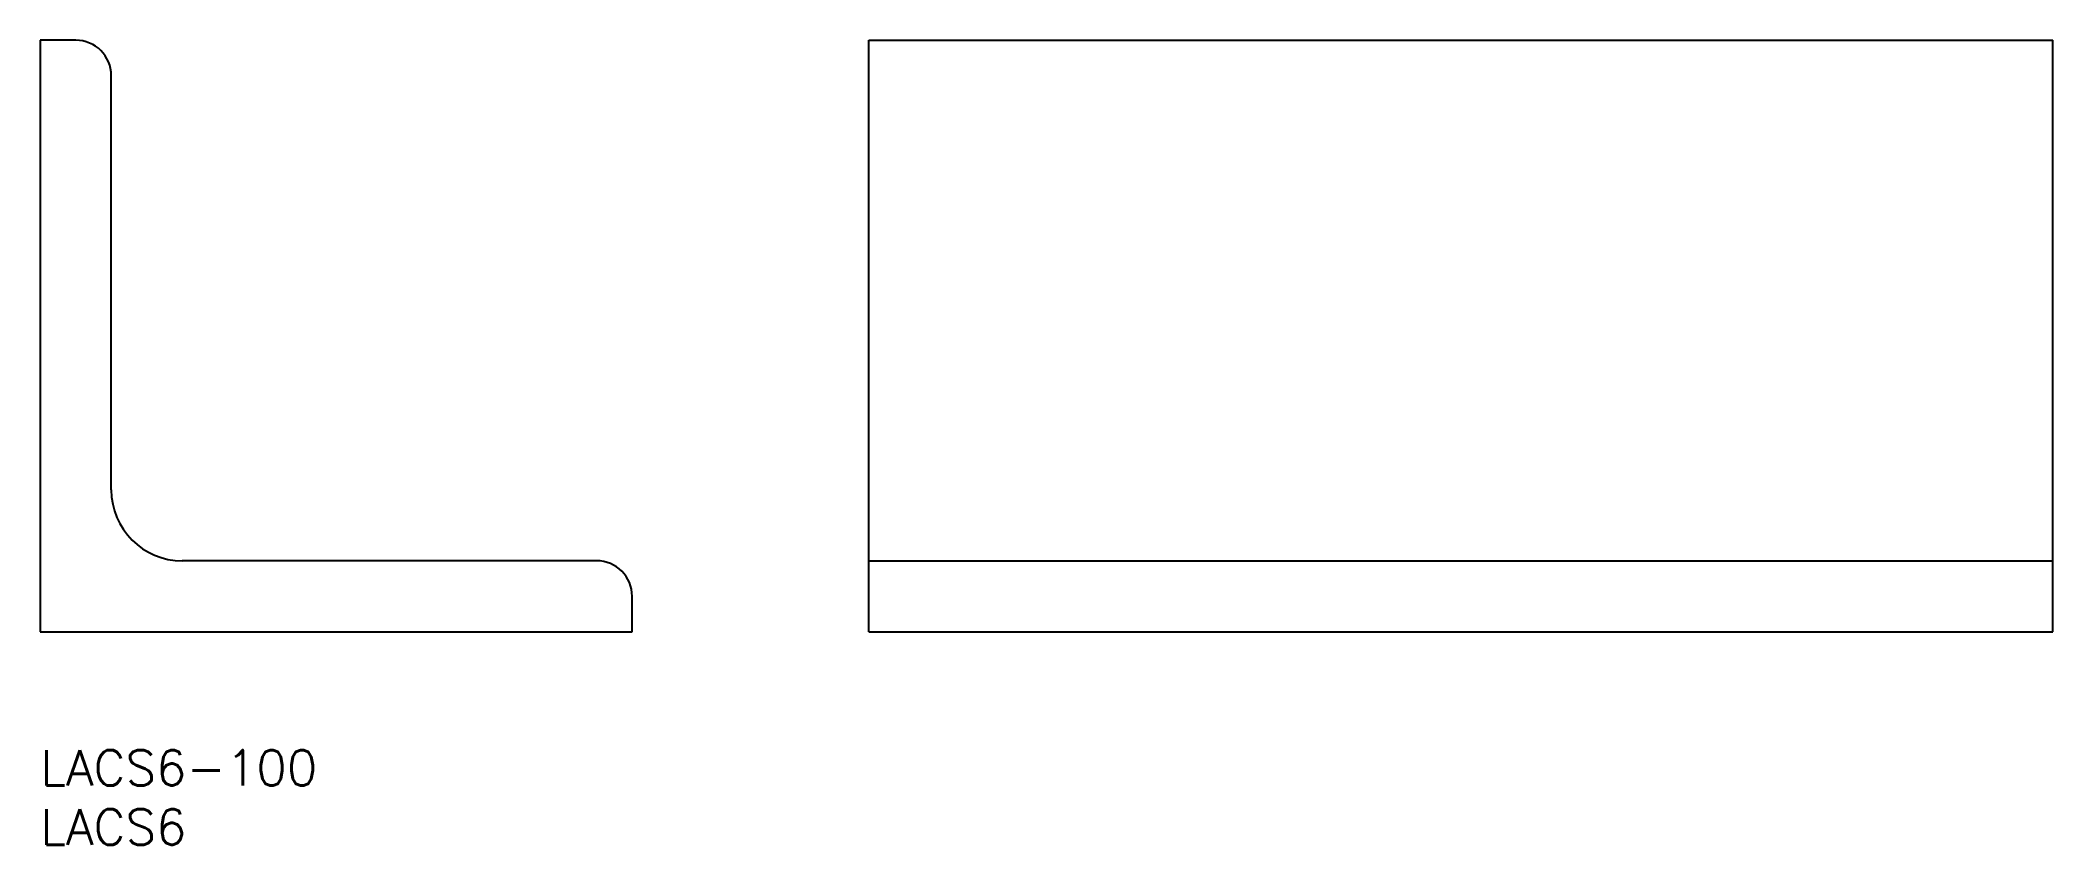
# Model space of a CAD drawing. Extents: x 0 to 170, y -8 to 60.
import ezdxf

# ---------------------------------------------------------------- set-up
doc = ezdxf.new("R2010")
doc.units = 0
doc.header["$LTSCALE"] = 0.5
doc.layers.add('MSM_CONTINUOUS', color=7, linetype='CONTINUOUS')
doc.layers.add('MSM_PART_NUMBER', color=7, linetype='CONTINUOUS')
doc.styles.get("Standard").update_dxf_attribs({"font": 'txt.shx', "height": 3, "bigfont": 'bigfont.shx'})

# ---------------------------------------------------------------- blocks, each defined once
blk = doc.blocks.new('*U1')
at = {"layer": 'MSM_PART_NUMBER'}
blk.add_text('LACS6-100', height=3, dxfattribs=at).set_placement((0, -3))
blk = doc.blocks.new('*U2')
at = {"layer": 'MSM_PART_NUMBER'}
blk.add_text('LACS6', height=3, dxfattribs=at).set_placement((0, -8))

msp = doc.modelspace()

# ---------------------------------------------------------------- linework, layer by layer
at = {"layer": 'MSM_CONTINUOUS'}
for p, q in [((0, 60), (0, 10)), ((3, 60), (0, 60)), ((70, 10), (70, 60)), ((70, 60), (170, 60)), ((170, 10), (170, 60)), ((6, 22), (6, 57)), ((47, 16), (12, 16)), ((70, 16), (170, 16)), ((50, 10), (50, 13)), ((0, 10), (50, 10)), ((70, 10), (170, 10))]:
    msp.add_line(p, q, dxfattribs=at)
for centre, radius, start, end in [((3, 57), 3, 360, 90), ((12, 22), 6, 180, 270), ((47, 13), 3, 360, 90)]:
    msp.add_arc(centre, radius, start, end, dxfattribs=at)

# ---------------------------------------------------------------- block references
for name in ['*U1', '*U2']:
    msp.add_blockref(name, (0, 0), dxfattribs=at)

doc.saveas('drawing.dxf')
